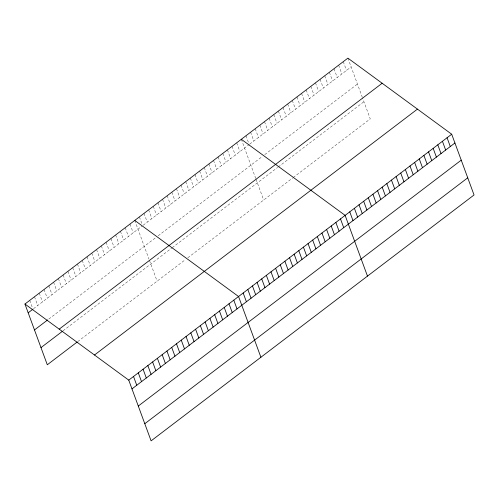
<?xml version="1.0" encoding="UTF-8"?>
<svg xmlns="http://www.w3.org/2000/svg" width="499" height="499" viewBox="0 0 499 499"><rect width="100%" height="100%" fill="white"/><g stroke="black" fill="none" stroke-linecap="round" stroke-linejoin="round"><path stroke-width="0.37" stroke-dasharray="2.5 1.87" d="M33.545 308.706L142.034 226.103M143.194 225.224L249.188 144.523M249.768 144.08L351.128 66.903M48.808 319.042L155.875 237.524M158.189 235.759L262.449 156.38M264.763 154.615L357.434 84.057M63.067 330.806L171.644 248.14M172.224 247.697L277.637 167.439M278.217 166.997L363.939 101.727M77.732 341.597L184.904 259.998M187.799 257.796L292.639 177.975M293.212 177.532L370.252 118.881L362.636 98.197M347.903 58.14L362.38 97.486M343.268 61.664L346.493 70.434M338.634 65.194L341.859 73.964M333.999 68.719L337.224 77.488M329.365 72.249L332.59 81.019M324.73 75.779L327.955 84.543M320.096 79.304L323.327 88.073M315.462 82.834L318.693 91.604M310.833 86.358L314.058 95.128M306.199 89.889L309.424 98.659M301.564 93.419L304.789 102.183M296.93 96.943L300.155 105.713M292.295 100.474L295.52 109.244M287.661 103.998L290.892 112.768M283.027 107.528L286.258 116.298M278.398 111.059L281.623 119.829M273.764 114.583L276.989 123.353M269.129 118.113L272.354 126.883M264.495 121.637L267.72 130.407M259.86 125.168L263.085 133.938M255.226 128.698L258.451 137.468M250.592 132.223L253.823 140.992M245.957 135.753L248.92 143.793M241.329 139.283L255.806 178.63M256.062 179.341L263.678 200.024M236.694 142.808L239.919 151.577M232.06 146.338L235.285 155.108M227.425 149.862L230.65 158.632M222.791 153.393L226.016 162.163M218.157 156.923L221.388 165.687M213.522 160.447L216.753 169.217M208.894 163.978L212.119 172.748M204.259 167.502L207.484 176.272M199.625 171.032L202.85 179.802M194.99 174.563L198.215 183.326M190.356 178.087L193.581 186.857M185.722 181.617L188.946 190.387M181.087 185.141L184.318 193.911M176.453 188.672L179.684 197.442M171.824 192.202L175.049 200.972M167.19 195.727L170.415 204.496M162.555 199.257L165.78 208.027M157.921 202.781L161.146 211.551M153.287 206.312L156.511 215.081M148.652 209.842L151.883 218.612M144.018 213.366L147.249 222.136M139.389 216.897L142.078 224.201M134.755 220.427L148.97 259.068M149.494 260.484L157.104 281.168M129.977 224.057L133.208 232.827M125.205 227.694L128.43 236.464M120.434 231.33L123.658 240.1M115.656 234.967L118.881 243.73M110.884 238.597L114.109 247.367M106.106 242.233L109.337 251.003M101.334 245.87L104.559 254.64M96.563 249.506L99.788 258.27M91.785 253.136L95.016 261.906M87.013 256.773L90.238 265.543M82.241 260.409L85.466 269.179M77.464 264.046L80.688 272.81M72.692 267.676L75.917 276.446M67.914 271.313L71.145 280.082M63.142 274.949L66.367 283.719M58.371 278.585L61.595 287.349M53.593 282.216L56.824 290.986M48.821 285.852L52.046 294.622M44.049 289.489L47.274 298.259M39.271 293.125L42.496 301.889M34.5 296.755L37.724 305.525M29.722 300.392L32.684 308.432"/><path stroke-width="0.75" d="M24.95 304.028L347.903 58.14L451.701 134.231L474.05 194.972L151.097 440.86L128.748 380.119L24.95 304.028L47.299 364.769L77.139 342.052M28.175 312.798L32.953 309.162M34.487 329.945L47.617 319.953M59.206 329.14L382.153 83.246M40.987 347.616L62.475 331.261M94.498 355.007L417.445 109.119M128.748 380.119L451.701 134.231M131.979 388.889L454.926 143.001M138.285 406.043L461.238 160.148M144.791 423.713L467.738 177.819M241.329 139.283L345.127 215.375L367.476 276.115M134.755 220.427L238.553 296.518L260.902 357.259M447.067 137.755L450.291 146.525M442.432 141.286L445.657 150.056M437.798 144.816L441.029 153.586M433.169 148.34L436.394 157.11M428.535 151.871L431.76 160.641M423.901 155.395L427.125 164.165M419.266 158.925L422.491 167.695M414.632 162.456L417.856 171.226M409.997 165.98L413.222 174.75M405.363 169.51L408.594 178.28M400.728 173.041L403.959 181.804M396.1 176.565L399.325 185.335M391.466 180.095L394.69 188.865M386.831 183.62L390.056 192.389M382.197 187.15L385.421 195.92M377.562 190.68L380.787 199.444M372.928 194.205L376.152 202.974M368.293 197.735L371.524 206.505M363.665 201.259L366.89 210.029M359.031 204.79L362.255 213.56M354.396 208.32L357.621 217.084M349.762 211.844L352.986 220.614M340.493 218.899L343.717 227.669M335.858 222.429L339.089 231.199M331.224 225.96L334.455 234.73M326.596 229.484L329.82 238.254M321.961 233.014L325.186 241.784M317.327 236.545L320.551 245.308M312.692 240.069L315.917 248.839M308.058 243.599L311.282 252.369M303.423 247.124L306.648 255.893M298.789 250.654L302.02 259.424M294.161 254.184L297.385 262.948M289.526 257.709L292.751 266.478M284.892 261.239L288.116 270.009M280.257 264.763L283.482 273.533M275.623 268.294L278.847 277.064M270.988 271.824L274.213 280.588M266.354 275.348L269.585 284.118M261.719 278.879L264.95 287.649M257.091 282.403L260.316 291.173M252.457 285.933L255.681 294.703M247.822 289.464L251.047 298.227M243.188 292.988L246.412 301.758M233.782 300.155L237.006 308.918M229.004 303.785L232.235 312.555M224.232 307.421L227.457 316.191M219.46 311.058L222.685 319.828M214.682 314.694L217.907 323.458M209.911 318.325L213.135 327.094M205.133 321.961L208.364 330.731M200.361 325.598L203.586 334.367M195.589 329.234L198.814 337.998M190.811 332.864L194.042 341.634M186.04 336.501L189.264 345.271M181.268 340.137L184.493 348.907M176.49 343.774L179.715 352.537M171.718 347.404L174.943 356.174M166.94 351.04L170.171 359.81M162.169 354.677L165.394 363.447M157.397 358.313L160.622 367.077M152.619 361.943L155.85 370.713M147.847 365.58L151.072 374.35M143.076 369.216L146.301 377.986M138.298 372.853L141.523 381.616M133.526 376.483L136.751 385.253"/></g></svg>
